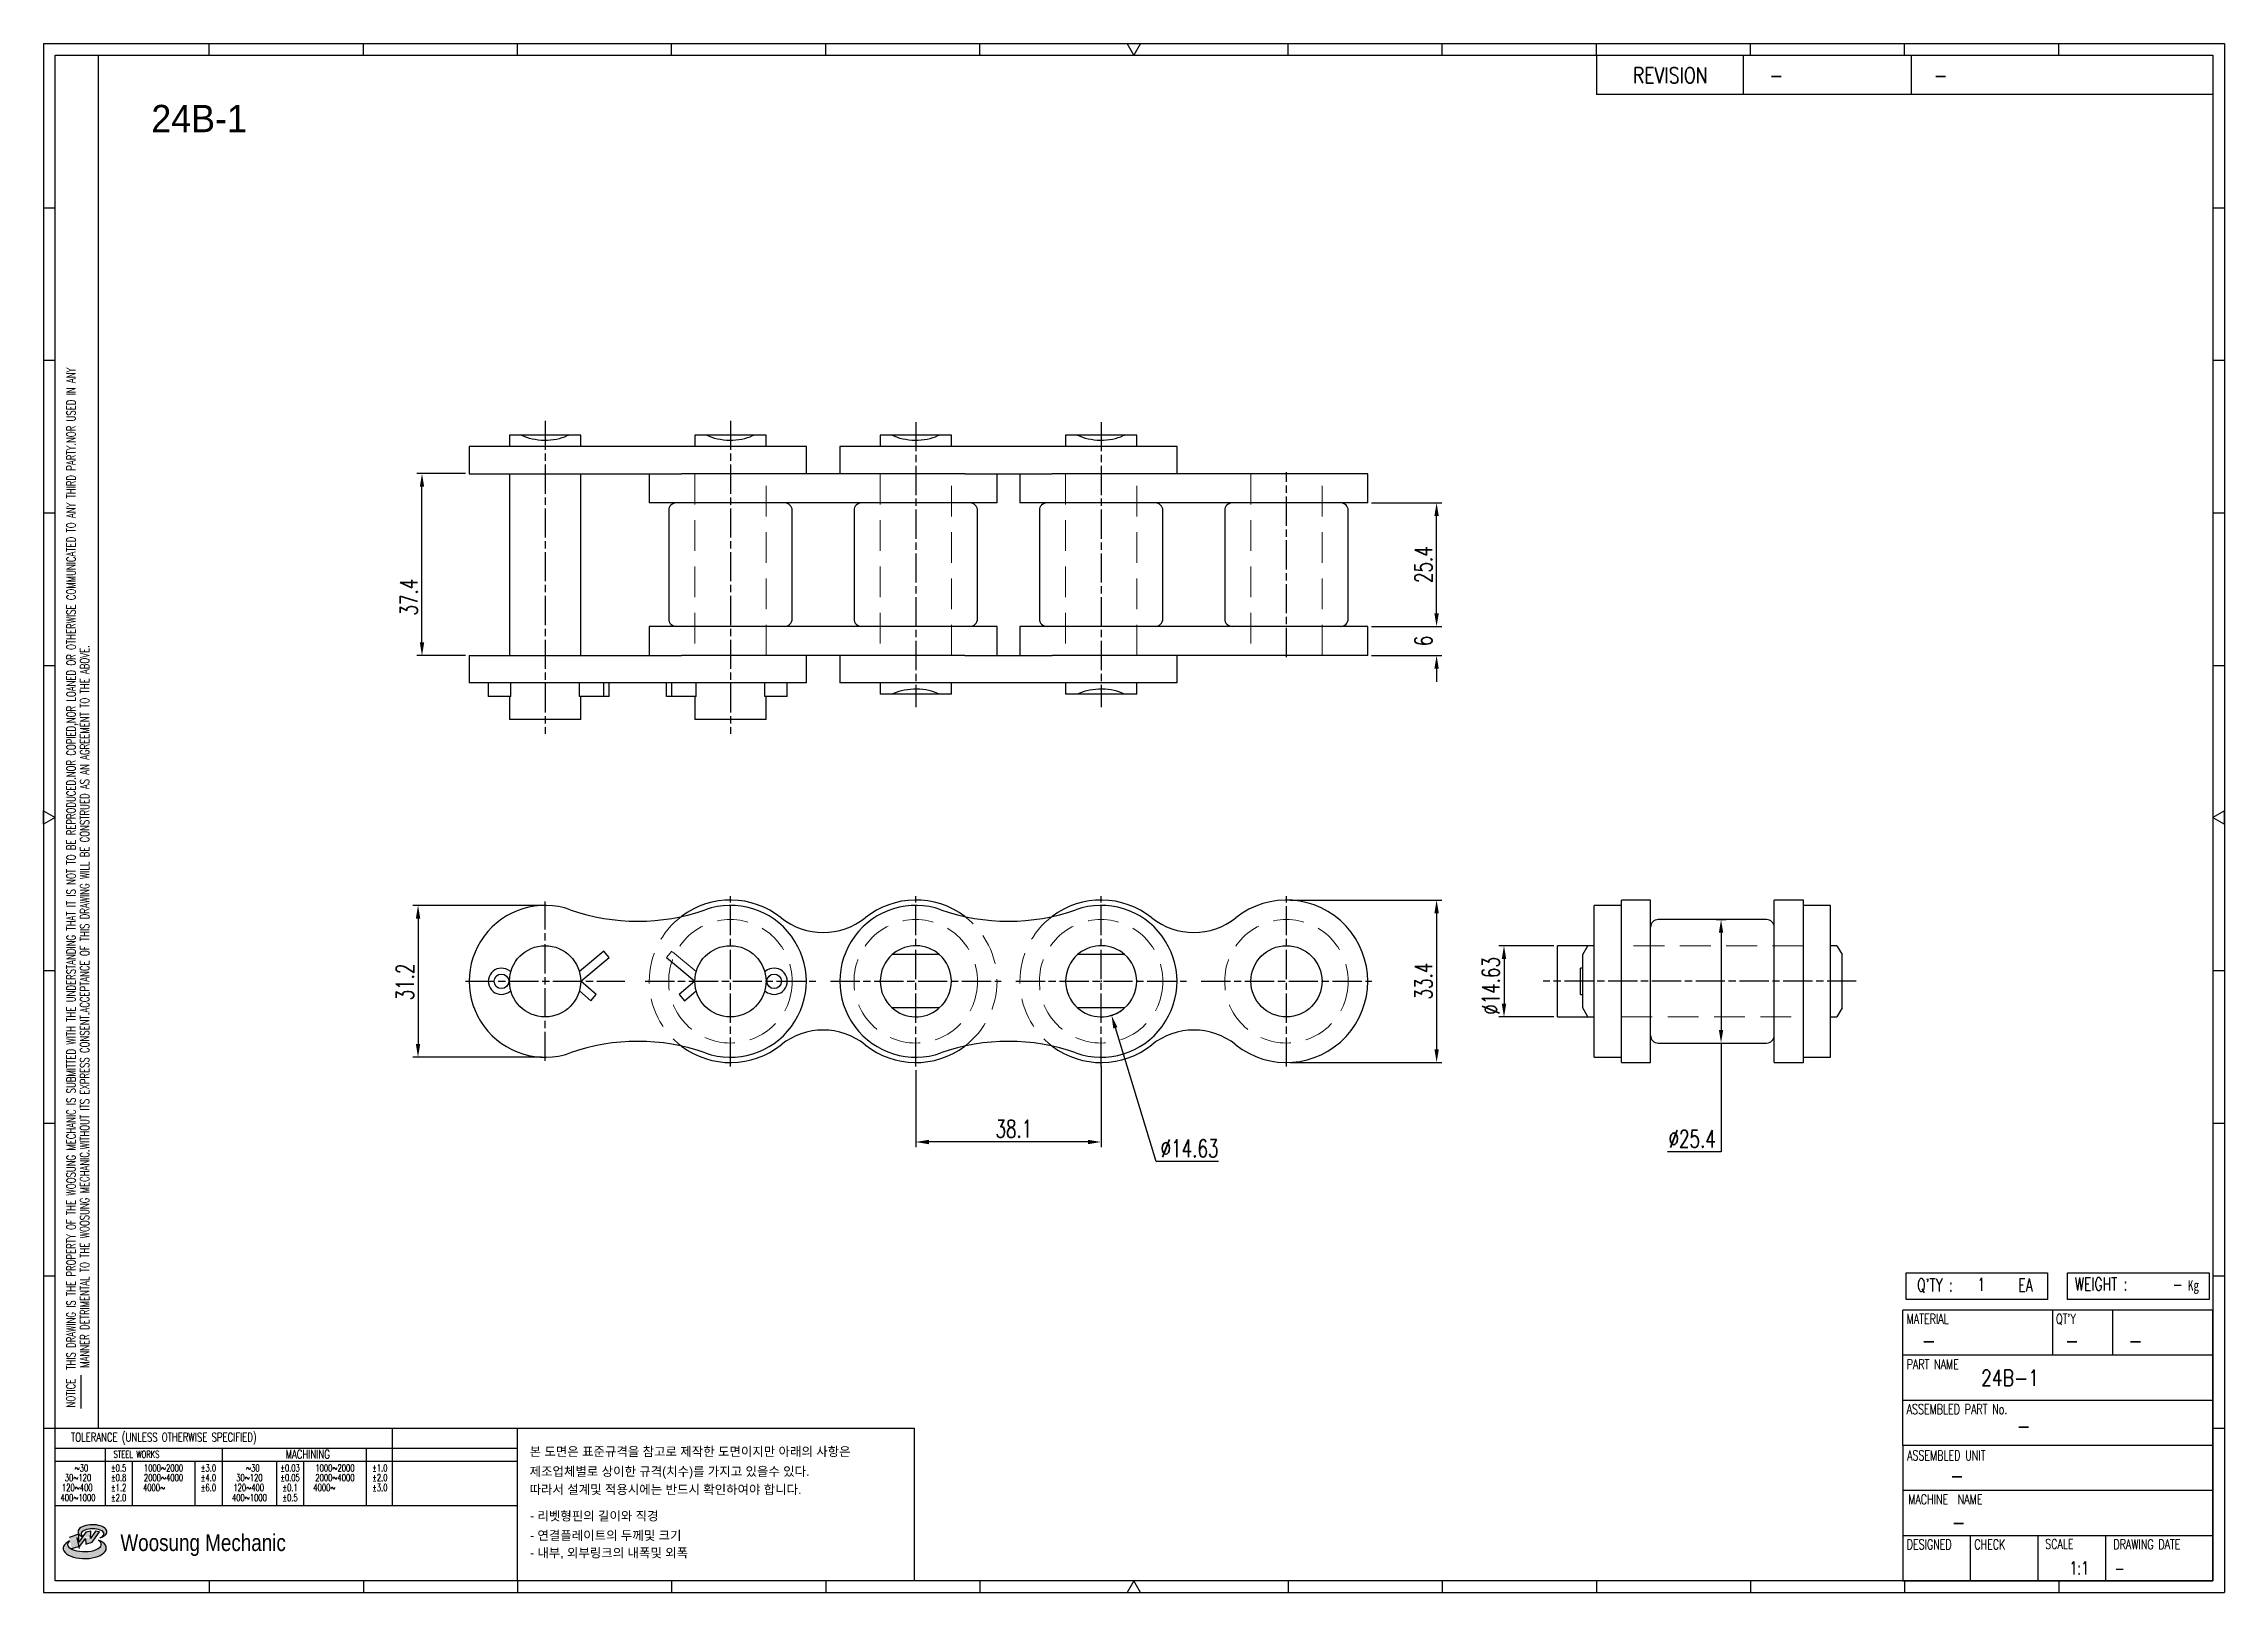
# Model space of a CAD drawing. Header units: millimetres. Extents: x 1659 to 2107, y -47 to 271.
import ezdxf
from ezdxf.enums import TextEntityAlignment as Align

# ---------------------------------------------------------------- set-up
doc = ezdxf.new("R2010")
doc.units = ezdxf.units.MM
doc.linetypes.add('AM_ISO08W050', pattern=[18, 12, -1.5, 3, -1.5])
doc.linetypes.add('HIDDEN', pattern=[9.525, 6.35, -3.175])
doc.layers.get('Defpoints').update_dxf_attribs({"color": 80})
doc.layers.add('CL1', color=140, linetype='AM_ISO08W050', lineweight=25)
doc.layers.add('HL3', color=1, linetype='HIDDEN', lineweight=0)
for name, color, linetype in [('S-DIM', 7, 'Continuous'), ('TITLE', 7, 'Continuous'), ('도면레이아웃', 7, 'Continuous')]:
    doc.layers.add(name, color=color, linetype=linetype)
doc.styles.add('HAN', font='ROMANS.shx', dxfattribs={"width": 0.7, "bigfont": 'whgtxt.shx'})
doc.styles.add('HKD_ST2', font='romans.shx', dxfattribs={"width": 0.7, "height": 4, "bigfont": '@extfont2.shx'})
doc.styles.add('HSG', font='SIMPLEX.shx', dxfattribs={"width": 0.7, "bigfont": 'HSG.shx'})
doc.styles.add('MtXpl_', font='Gulim.ttf')
doc.styles.add('SLDTEXTSTYLE4', font='arial.ttf', dxfattribs={"width": 0.8})
doc.dimstyles.new('APP1.5', dxfattribs={"dimscale": 1.5, "dimtxt": 2.4, "dimasz": 1.8, "dimexe": 0.7, "dimexo": 0.5, "dimgap": 0.6, "dimtad": 1, "dimtoh": 1, "dimrnd": 0.01, "dimzin": 9, "dimdsep": 46, "dimtxsty": 'HSG', "dimcen": 0, "dimclrd": 1, "dimclre": 1, "dimclrt": 256, "dimazin": 2, "dimtp": 1, "dimtm": 1, "dimtfac": 0.5, "dimtofl": 0, "dimtmove": 0, "dimatfit": 3, "dimfxl": 0, "dimtvp": 1, "dimtolj": 2, "dimlwd": -1, "dimlwe": -1, "dimarcsym": 0})

# ---------------------------------------------------------------- blocks, each defined once
blk = doc.blocks.new('MAST')
at = {"layer": '도면레이아웃'}
h = blk.add_hatch(color=10, dxfattribs=at)
h.paths.add_polyline_path([(1.544, 35.177), (1.554, 34.966), (1.779, 35.034), (2.054, 35.422), (1.908, 35.446), (1.728, 35.167), (1.741, 35.439), (1.547, 35.405), (1.292, 35.041), (1.295, 35.33), (0.943, 35.208), (1.03, 34.8), (1.336, 34.885)])
edge = h.paths.add_edge_path()
edge.add_ellipse((1.795, 35.421), major_axis=(-0.53, 0), ratio=0.487785, start_angle=122.36065, end_angle=403.39574)
edge.add_line((1.411, 35.244), (1.419, 35.261))
edge.add_ellipse((1.798, 35.344), major_axis=(-0.423, 0), ratio=0.444396, start_angle=131.58977, end_angle=386.19408, ccw=False)
edge = h.paths.add_edge_path()
edge.add_ellipse((1.512, 34.815), major_axis=(-0.793, 0), ratio=0.480113, start_angle=314.67633, end_angle=590.85213)
edge.add_ellipse((1.501, 34.958), major_axis=(-0.62, 0), ratio=0.43311, start_angle=331.7024, end_angle=574.42495, ccw=False)
at = {"color": 140}
for p, q in [((0, 90.118), (80.15, 90.118)), ((0, 90.118), (0, 33.191)), ((80.15, 90.118), (80.15, 33.191)), ((57.068, 89.693), (57.068, 88.246)), ((62.47, 89.693), (62.47, 88.246)), ((68.635, 89.693), (68.635, 88.246)), ((79.725, 88.246), (57.068, 88.246)), ((68.449, 43.961), (68.449, 44.936)), ((68.449, 44.936), (73.654, 44.936)), ((73.654, 44.936), (73.654, 43.961)), ((74.39, 43.961), (74.39, 44.936)), ((74.39, 44.936), (79.595, 44.936)), ((79.595, 44.936), (79.595, 43.961)), ((68.336, 38.59), (68.336, 43.563)), ((79.725, 43.563), (68.336, 43.563)), ((73.654, 43.961), (68.449, 43.961)), ((73.827, 43.563), (73.827, 41.905)), ((79.595, 43.961), (74.39, 43.961)), ((76.037, 43.563), (76.037, 41.905)), ((79.725, 38.59), (79.725, 43.563)), ((79.725, 41.905), (68.336, 41.905)), ((79.725, 40.248), (68.336, 40.248)), ((68.336, 38.59), (68.336, 33.616)), ((79.725, 38.59), (68.336, 38.59)), ((79.725, 33.616), (79.725, 38.59)), ((79.725, 36.932), (68.336, 36.932)), ((79.725, 35.274), (68.336, 35.274)), ((70.822, 33.616), (70.822, 35.274)), ((73.309, 33.616), (73.309, 35.274)), ((75.796, 33.616), (75.796, 35.274)), ((0, 33.191), (80.15, 33.191)), ((68.336, 33.616), (79.725, 33.616))]:
    blk.add_line(p, q, dxfattribs=at)
for p, q in [((6.089, 89.693), (6.089, 90.118)), ((11.753, 89.693), (11.753, 90.118)), ((17.418, 89.693), (17.418, 90.118)), ((23.082, 89.693), (23.082, 90.118)), ((28.746, 89.693), (28.746, 90.118)), ((34.411, 89.693), (34.411, 90.118)), ((45.739, 89.693), (45.739, 90.118)), ((51.404, 89.693), (51.404, 90.118)), ((57.068, 89.693), (57.068, 90.118)), ((62.732, 89.693), (62.732, 90.118)), ((68.397, 89.693), (68.397, 90.118)), ((74.061, 89.693), (74.061, 90.118)), ((0, 84.085), (0.425, 84.085)), ((79.725, 84.085), (80.15, 84.085)), ((0, 78.478), (0.425, 78.478)), ((79.725, 78.478), (80.15, 78.478)), ((0, 72.87), (0.425, 72.87)), ((79.725, 72.87), (80.15, 72.87)), ((0, 67.262), (0.425, 67.262)), ((79.725, 67.262), (80.15, 67.262)), ((0, 56.047), (0.425, 56.047)), ((79.725, 56.047), (80.15, 56.047)), ((0, 50.439), (0.425, 50.439)), ((79.725, 50.439), (80.15, 50.439)), ((0, 44.832), (0.425, 44.832)), ((79.725, 44.832), (80.15, 44.832)), ((1.377, 39.947), (1.377, 41.174)), ((0, 39.224), (0.425, 39.224)), ((79.725, 39.224), (80.15, 39.224)), ((6.089, 33.616), (6.089, 33.191)), ((11.753, 33.616), (11.753, 33.191)), ((17.418, 33.616), (17.418, 33.191)), ((23.082, 33.616), (23.082, 33.191)), ((28.746, 33.616), (28.746, 33.191)), ((34.411, 33.616), (34.411, 33.191)), ((45.739, 33.616), (45.739, 33.191)), ((51.404, 33.616), (51.404, 33.191)), ((57.068, 33.616), (57.068, 33.191)), ((62.732, 33.616), (62.732, 33.191)), ((68.397, 33.616), (68.397, 33.191)), ((74.061, 33.616), (74.061, 33.191))]:
    blk.add_line(p, q)
at = {"color": 2}
for p, q in [((2.017, 39.224), (2.017, 89.693)), ((0.425, 39.224), (17.418, 39.224)), ((0.425, 38.487), (17.418, 38.487)), ((2.257, 38.487), (2.257, 36.382)), ((6.557, 38.5), (6.557, 36.382)), ((11.857, 38.487), (11.857, 36.382)), ((12.816, 39.224), (12.816, 36.382)), ((17.418, 33.616), (17.418, 39.224)), ((0.425, 38.012), (17.418, 38.012)), ((3.257, 38.012), (3.257, 36.382)), ((5.557, 38.012), (5.557, 36.382)), ((8.557, 38.012), (8.557, 36.382)), ((9.557, 38.026), (9.557, 36.382)), ((0.425, 36.382), (17.418, 36.382))]:
    blk.add_line(p, q, dxfattribs=at)
for points in [[(40.075, 89.693), (39.83, 90.118), (40.32, 90.118)], [(0.425, 61.679), (0, 61.433), (0, 61.924)], [(79.725, 61.679), (80.15, 61.433), (80.15, 61.924)], [(40.075, 33.616), (39.83, 33.191), (40.32, 33.191)]]:
    blk.add_lwpolyline(points, close=True)
at = {"color": 140}
blk.add_lwpolyline([(0.425, 89.693), (79.725, 89.693), (79.725, 33.616), (0.425, 33.616)], close=True, dxfattribs=at)
at = {"layer": '도면레이아웃'}
for p, q in [((1.295, 35.33), (0.943, 35.208)), ((1.547, 35.405), (1.292, 35.041)), ((1.292, 35.041), (1.295, 35.33)), ((1.741, 35.439), (1.547, 35.405)), ((1.908, 35.446), (1.728, 35.167)), ((1.728, 35.167), (1.741, 35.439)), ((1.779, 35.034), (2.054, 35.422)), ((2.054, 35.422), (1.908, 35.446)), ((1.03, 34.8), (1.336, 34.885)), ((1.224, 35.208), (1.311, 34.8)), ((1.224, 35.208), (1.224, 35.208)), ((1.336, 34.885), (1.544, 35.177)), ((1.419, 35.261), (1.411, 35.244)), ((1.544, 35.177), (1.554, 34.966)), ((1.554, 34.966), (1.779, 35.034))]:
    blk.add_line(p, q, dxfattribs=at)
for centre, major_axis, ratio, start_param, end_param in [((1.795, 35.421), (-0.53, 0), 0.487785, 2.135596, 7.040584), ((1.798, 35.344), (-0.423, 0), 0.444396, 2.296675, 6.740358), ((1.512, 34.815), (-0.793, 0), 0.480113, 5.492138, 10.312315), ((1.501, 34.958), (-0.62, 0), 0.43311, 5.789299, 10.025607)]:
    blk.add_ellipse(centre, major_axis=major_axis, ratio=ratio, start_param=start_param, end_param=end_param, dxfattribs=at)
for s, height, style, width, p in [('REVISION', 0.5806, 'HAN', 0.8, (58.415, 88.664)), ('-', 0.581, 'HAN', 0.8, (63.426, 88.664)), ('-', 0.581, 'HAN', 0.8, (69.468, 88.664)), ("Q'TY : ", 0.4746, 'HKD_ST2', 0.7, (68.857, 44.253)), ('1', 0.475, 'HKD_ST2', 0.7, (71.071, 44.275)), ('EA', 0.4746, 'HKD_ST2', 0.7, (72.578, 44.253)), ('WEIGHT : ', 0.4746, 'HKD_ST2', 0.7, (74.65, 44.286)), ('-', 0.581, 'HAN', 0.8, (69.029, 42.157)), ('-', 0.581, 'HAN', 0.8, (74.289, 42.157)), ('-', 0.581, 'HAN', 0.8, (76.623, 42.157)), ('-', 0.581, 'HAN', 0.8, (72.515, 39.013)), ('-', 0.581, 'HAN', 0.8, (70.067, 37.189)), ('-', 0.581, 'HAN', 0.8, (70.126, 35.48)), ('1:1', 0.4746, 'HKD_ST2', 0.7, (74.458, 33.848)), ('-', 0.475, 'HKD_ST2', 0.7, (76.112, 33.837))]:
    blk.add_text(s, height=height, dxfattribs=dict(style=style, width=width)).set_placement(p)
at = {"color": 6, "style": 'HKD_ST2', "width": 0.7}
for s, p in [(' THIS DRAWING IS THE PROPERTY OF THE WOOSUNG MECHANIC IS SUBMITTED WITH THE UNDERSTANDING THAT IT IS NOT TO BE REPRODUCED.NOR COPIED,NOR LOANED OR OTHERWISE COMMUNICATED TO ANY THIRD PARTY.NOR USED IN ANY', (1.173, 41.217)), ('MANNER DETRIMENTAL TO THE WOOSUNG MECHANIC.WITHOUT ITS EXPRESS CONSENT.ACCEPTANCE OF THIS DRAWING WILL BE CONSTRUED AS AN AGREEMENT TO THE ABOVE.', (1.672, 41.447))]:
    blk.add_text(s, height=0.326266, rotation=90, dxfattribs=at).set_placement(p)
at = {"style": 'HKD_ST2', "width": 0.7}
blk.add_text('-', height=0.475, dxfattribs=at).set_placement((78.613, 44.286), align=Align.RIGHT)
at = {"color": 254, "style": 'HKD_ST2', "width": 0.7}
for s, height, p in [('MATERIAL', 0.3651, (68.474, 43.425)), ("QT'Y", 0.3651, (73.965, 43.425)), ('PART NAME', 0.3651, (68.474, 41.756)), ('ASSEMBLED PART No.', 0.36511, (68.474, 40.109)), ('ASSEMBLED UNIT', 0.36511, (68.49, 38.408)), ('MACHINE  NAME', 0.36511, (68.532, 36.794)), ('DESIGNED', 0.3651, (68.474, 35.136)), ('CHECK', 0.3651, (70.961, 35.136)), ('SCALE', 0.3651, (73.566, 35.153)), ('DRAWING DATE', 0.36511, (76.071, 35.141))]:
    blk.add_text(s, height=height, dxfattribs=at).set_placement(p, align=Align.TOP_LEFT)
at = {"style": 'HKD_ST2', "width": 0.7}
blk.add_text('NOTICE', height=0.3263, rotation=90, dxfattribs=at).set_placement((1.163, 39.988))
blk.add_text('TOLERANCE (UNLESS OTHERWISE SPECIFIED)', height=0.32627, dxfattribs=at).set_placement((4.417, 38.896), align=Align.MIDDLE_CENTER)
at = {"color": 4, "style": 'HKD_ST2', "width": 0.7}
for s, height, p in [('%%12630', 0.261, (1.389, 37.762)), ('1000%%1262000', 0.26101, (4.407, 37.762)), ('%%12630', 0.261, (7.689, 37.762)), ('1000%%1262000', 0.26101, (10.707, 37.762)), ('120%%126400', 0.26101, (1.237, 37.045)), ('30%%126120', 0.261, (1.263, 37.411)), ('4000%%126', 0.261, (4.061, 37.045)), ('2000%%1264000', 0.26101, (4.407, 37.411)), ('120%%126400', 0.26101, (7.537, 37.045)), ('30%%126120', 0.261, (7.563, 37.411)), ('4000%%126', 0.261, (10.321, 37.045)), ('2000%%1264000', 0.26101, (10.707, 37.411)), ('400%%1261000', 0.26101, (1.263, 36.67)), ('400%%1261000', 0.26101, (7.563, 36.67))]:
    blk.add_text(s, height=height, dxfattribs=at).set_placement(p, align=Align.MIDDLE_CENTER)
for s, height, p in [('%%P0.5', 0.261, (2.757, 37.762)), ('STEEL WORKS', 0.26101, (3.416, 38.268)), ('%%P3.0', 0.261, (6.057, 37.762)), ('%%P0.03', 0.261, (9.057, 37.762)), ('MACHINING', 0.3263, (9.707, 38.27)), ('%%P1.0', 0.261, (12.357, 37.762)), ('%%P0.8', 0.261, (2.757, 37.411)), ('%%P1.2', 0.261, (2.757, 37.045)), ('%%P4.0', 0.261, (6.057, 37.411)), ('%%P6.0', 0.261, (6.057, 37.045)), ('%%P0.05', 0.261, (9.057, 37.411)), ('%%P0.1', 0.261, (9.057, 37.045)), ('%%P2.0', 0.261, (12.357, 37.411)), ('%%P3.0', 0.261, (12.357, 37.045)), ('%%P2.0', 0.261, (2.757, 36.67)), ('%%P0.5', 0.261, (9.057, 36.67))]:
    blk.add_text(s, height=height, dxfattribs=at).set_placement(p, align=Align.MIDDLE)
at = {"color": 1, "style": 'SLDTEXTSTYLE4', "width": 0.8}
blk.add_text('Woosung Mechanic', height=0.61957, dxfattribs=at).set_placement((2.822, 34.711))
at = {"layer": 'TITLE', "width": 0.8}
blk.add_text('Kg', height=0.3789, dxfattribs=at).set_placement((78.807, 44.286))
blk = doc.blocks.new('*D2')
at = {"layer": 'Defpoints', "color": 0, "transparency": 16777216}
for p in [(1930.91, 151.52), (1945.07, 151.52), (1930.91, 145.52)]:
    blk.add_point(p, dxfattribs=at)
at = {"layer": 'S-DIM', "color": 1, "transparency": 16777216}
for p, q in [((1945.07, 154.22), (1945.07, 156.92)), ((1931.66, 151.52), (1946.12, 151.52)), ((1931.66, 145.52), (1946.12, 145.52)), ((1945.07, 142.82), (1945.07, 140.12))]:
    blk.add_line(p, q, dxfattribs=at)
for points in [[(1944.62, 154.22), (1945.52, 154.22), (1945.07, 151.52)], [(1944.62, 142.82), (1945.52, 142.82), (1945.07, 145.52)]]:
    blk.add_solid(points, dxfattribs=at)
at = {"layer": 'S-DIM', "transparency": 16777216, "insert": (1942.37, 148.52), "char_height": 3.6, "attachment_point": 5, "rotation": 90, "style": 'HSG'}
blk.add_mtext('\\A2;6', dxfattribs=at)
blk = doc.blocks.new('*D3')
at = {"layer": 'Defpoints', "color": 0, "transparency": 16777216}
for p in [(1930.91, 176.92), (1945.07, 176.92), (1930.91, 151.52)]:
    blk.add_point(p, dxfattribs=at)
at = {"layer": 'S-DIM', "color": 1, "transparency": 16777216}
for p, q in [((1931.66, 176.92), (1946.12, 176.92)), ((1945.07, 154.22), (1945.07, 174.22)), ((1931.66, 151.52), (1946.12, 151.52))]:
    blk.add_line(p, q, dxfattribs=at)
for points in [[(1944.62, 174.22), (1945.52, 174.22), (1945.07, 176.92)], [(1944.62, 154.22), (1945.52, 154.22), (1945.07, 151.52)]]:
    blk.add_solid(points, dxfattribs=at)
at = {"layer": 'S-DIM', "transparency": 16777216, "insert": (1942.37, 164.22), "char_height": 3.6, "attachment_point": 5, "rotation": 90, "style": 'HSG'}
blk.add_mtext('\\A2;25.4', dxfattribs=at)
blk = doc.blocks.new('*D4')
at = {"layer": 'Defpoints', "color": 0, "transparency": 16777216}
for p in [(1736.5, 182.92), (1746.21, 182.92), (1746.21, 145.52)]:
    blk.add_point(p, dxfattribs=at)
at = {"layer": 'S-DIM', "color": 1, "transparency": 16777216}
for p, q in [((1745.46, 182.92), (1735.45, 182.92)), ((1736.5, 148.22), (1736.5, 180.22)), ((1745.46, 145.52), (1735.45, 145.52))]:
    blk.add_line(p, q, dxfattribs=at)
for points in [[(1736.05, 180.22), (1736.95, 180.22), (1736.5, 182.92)], [(1736.05, 148.22), (1736.95, 148.22), (1736.5, 145.52)]]:
    blk.add_solid(points, dxfattribs=at)
at = {"layer": 'S-DIM', "transparency": 16777216, "insert": (1733.8, 157.52), "char_height": 3.6, "attachment_point": 5, "rotation": 90, "style": 'HSG'}
blk.add_mtext('\\A2;37.4', dxfattribs=at)
blk = doc.blocks.new('*D5')
at = {"layer": 'Defpoints', "color": 0, "transparency": 16777216}
for p in [(1838.01, 61.02), (1876.11, 61.86), (1838.01, 45.52)]:
    blk.add_point(p, dxfattribs=at)
at = {"layer": 'S-DIM', "color": 1, "transparency": 16777216}
for p, q in [((1838.01, 60.27), (1838.01, 44.47)), ((1876.11, 61.11), (1876.11, 44.47)), ((1873.41, 45.52), (1840.71, 45.52))]:
    blk.add_line(p, q, dxfattribs=at)
for points in [[(1840.71, 45.97), (1840.71, 45.07), (1838.01, 45.52)], [(1873.41, 45.97), (1873.41, 45.07), (1876.11, 45.52)]]:
    blk.add_solid(points, dxfattribs=at)
at = {"layer": 'S-DIM', "transparency": 16777216, "insert": (1858.17, 48.22), "char_height": 3.6, "attachment_point": 5, "style": 'HSG'}
blk.add_mtext('\\A2;38.1', dxfattribs=at)
blk = doc.blocks.new('*D6')
at = {"layer": 'Defpoints', "color": 0, "transparency": 16777216}
for p in [(1914.21, 95.26), (1914.21, 61.86), (1945.08, 61.86)]:
    blk.add_point(p, dxfattribs=at)
at = {"layer": 'S-DIM', "color": 1, "transparency": 16777216}
for p, q in [((1914.96, 95.26), (1946.13, 95.26)), ((1945.08, 92.56), (1945.08, 64.56)), ((1914.96, 61.86), (1946.13, 61.86))]:
    blk.add_line(p, q, dxfattribs=at)
for points in [[(1944.63, 92.56), (1945.53, 92.56), (1945.08, 95.26)], [(1944.63, 64.56), (1945.53, 64.56), (1945.08, 61.86)]]:
    blk.add_solid(points, dxfattribs=at)
at = {"layer": 'S-DIM', "transparency": 16777216, "insert": (1942.38, 78.6), "char_height": 3.6, "attachment_point": 5, "rotation": 90, "style": 'HSG'}
blk.add_mtext('\\A2;33.4', dxfattribs=at)
blk = doc.blocks.new('*D7')
at = {"layer": 'Defpoints', "color": 0, "transparency": 16777216}
for p in [(1761.81, 94.16), (1735.69, 62.96), (1761.81, 62.96)]:
    blk.add_point(p, dxfattribs=at)
at = {"layer": 'S-DIM', "color": 1, "transparency": 16777216}
for p, q in [((1761.06, 94.16), (1734.64, 94.16)), ((1735.69, 91.46), (1735.69, 65.66)), ((1761.06, 62.96), (1734.64, 62.96))]:
    blk.add_line(p, q, dxfattribs=at)
for points in [[(1735.24, 91.46), (1736.14, 91.46), (1735.69, 94.16)], [(1735.24, 65.66), (1736.14, 65.66), (1735.69, 62.96)]]:
    blk.add_solid(points, dxfattribs=at)
at = {"layer": 'S-DIM', "transparency": 16777216, "insert": (1732.99, 78.42), "char_height": 3.6, "attachment_point": 5, "rotation": 90, "style": 'HSG'}
blk.add_mtext('\\A2;31.2', dxfattribs=at)
blk = doc.blocks.new('*D8')
at = {"layer": 'Defpoints', "color": 0, "transparency": 16777216}
for p in [(1873.97, 85.55), (1878.25, 71.56)]:
    blk.add_point(p, dxfattribs=at)
at = {"layer": 'S-DIM', "color": 1, "transparency": 16777216}
for p, q in [((1887.45, 41.5), (1879.04, 68.98)), ((1900.23, 41.5), (1887.45, 41.5))]:
    blk.add_line(p, q, dxfattribs=at)
blk.add_arc((1876.11, 78.56), 7.31, 278.7909, 305.5351, dxfattribs=at)
blk.add_solid([(1879.47, 69.11), (1878.61, 68.85), (1878.25, 71.56)], dxfattribs=at)
at = {"layer": 'S-DIM', "transparency": 16777216, "insert": (1894.29, 44.2), "char_height": 3.6, "attachment_point": 5, "style": 'HSG'}
blk.add_mtext('\\A2;∅14.63', dxfattribs=at)
blk = doc.blocks.new('*D9')
at = {"layer": 'Defpoints', "color": 0, "transparency": 16777216}
for p in [(1969.92, 85.87), (1958.93, 71.24), (1969.92, 71.24)]:
    blk.add_point(p, dxfattribs=at)
at = {"layer": 'S-DIM', "color": 1, "transparency": 16777216}
for p, q in [((1969.17, 85.87), (1957.88, 85.87)), ((1958.93, 83.17), (1958.93, 73.94)), ((1969.17, 71.24), (1957.88, 71.24))]:
    blk.add_line(p, q, dxfattribs=at)
for points in [[(1958.48, 83.17), (1959.38, 83.17), (1958.93, 85.87)], [(1958.48, 73.94), (1959.38, 73.94), (1958.93, 71.24)]]:
    blk.add_solid(points, dxfattribs=at)
at = {"layer": 'S-DIM', "transparency": 16777216, "insert": (1956.23, 77.6), "char_height": 3.6, "attachment_point": 5, "rotation": 90, "style": 'HSG'}
blk.add_mtext('\\A2;%%c14.63', dxfattribs=at)
blk = doc.blocks.new('*D10')
at = {"layer": 'Defpoints', "color": 0, "transparency": 16777216}
for p in [(2001.77, 91.26), (2001.77, 65.86), (2003.55, 65.86)]:
    blk.add_point(p, dxfattribs=at)
at = {"layer": 'S-DIM', "color": 1, "transparency": 16777216}
for p, q in [((2002.52, 91.26), (2004.6, 91.26)), ((2003.55, 88.56), (2003.55, 68.56)), ((2002.52, 65.86), (2004.6, 65.86)), ((2003.55, 65.86), (2003.55, 43.47)), ((2003.55, 43.47), (1992.57, 43.47))]:
    blk.add_line(p, q, dxfattribs=at)
for points in [[(2003.1, 88.56), (2004, 88.56), (2003.55, 91.26)], [(2003.1, 68.56), (2004, 68.56), (2003.55, 65.86)]]:
    blk.add_solid(points, dxfattribs=at)
at = {"layer": 'S-DIM', "transparency": 16777216, "insert": (1997.61, 46.17), "char_height": 3.6, "attachment_point": 5, "style": 'HSG'}
blk.add_mtext('\\A2;%%c25.4', dxfattribs=at)

msp = doc.modelspace()

# ---------------------------------------------------------------- linework, layer by layer
for p, q in [((1746.211, 188.516), (1746.211, 182.916)), ((1815.511, 188.516), (1746.211, 188.516)), ((1769.126, 190.866), (1754.496, 190.866)), ((1754.496, 190.866), (1754.496, 188.516)), ((1756.972, 190.866), (1757.469, 190.635)), ((1757.469, 190.635), (1757.998, 190.429)), ((1757.998, 190.429), (1758.557, 190.251)), ((1758.557, 190.251), (1759.14, 190.102)), ((1759.14, 190.102), (1759.744, 189.982)), ((1759.744, 189.982), (1760.364, 189.894)), ((1760.364, 189.894), (1760.994, 189.837)), ((1760.994, 189.837), (1761.631, 189.811)), ((1761.631, 189.811), (1762.269, 189.819)), ((1762.269, 189.819), (1762.903, 189.858)), ((1762.903, 189.858), (1763.529, 189.928)), ((1763.529, 189.928), (1764.143, 190.031)), ((1764.143, 190.031), (1764.738, 190.163)), ((1764.738, 190.163), (1765.311, 190.325)), ((1765.311, 190.325), (1765.858, 190.515)), ((1765.858, 190.515), (1766.373, 190.732)), ((1766.373, 190.732), (1766.649, 190.866)), ((1769.126, 188.516), (1769.126, 190.866)), ((1807.226, 190.866), (1792.596, 190.866)), ((1792.596, 190.866), (1792.596, 188.516)), ((1795.072, 190.866), (1795.569, 190.635)), ((1795.569, 190.635), (1796.098, 190.429)), ((1796.098, 190.429), (1796.657, 190.251)), ((1796.657, 190.251), (1797.24, 190.102)), ((1797.24, 190.102), (1797.844, 189.982)), ((1797.844, 189.982), (1798.464, 189.894)), ((1798.464, 189.894), (1799.094, 189.837)), ((1799.094, 189.837), (1799.731, 189.811)), ((1799.731, 189.811), (1800.369, 189.819)), ((1800.369, 189.819), (1801.003, 189.858)), ((1801.003, 189.858), (1801.629, 189.928)), ((1801.629, 189.928), (1802.243, 190.031)), ((1802.243, 190.031), (1802.838, 190.163)), ((1802.838, 190.163), (1803.411, 190.325)), ((1803.411, 190.325), (1803.958, 190.515)), ((1803.958, 190.515), (1804.473, 190.732)), ((1804.473, 190.732), (1804.749, 190.866)), ((1807.226, 188.516), (1807.226, 190.866)), ((1815.511, 182.916), (1815.511, 188.516)), ((1822.411, 188.516), (1822.411, 182.916)), ((1891.711, 188.516), (1822.411, 188.516)), ((1830.696, 190.866), (1830.696, 188.516)), ((1845.326, 190.866), (1830.696, 190.866)), ((1833.172, 190.866), (1833.669, 190.635)), ((1833.669, 190.635), (1834.198, 190.429)), ((1834.198, 190.429), (1834.757, 190.251)), ((1834.757, 190.251), (1835.34, 190.102)), ((1835.34, 190.102), (1835.944, 189.982)), ((1835.944, 189.982), (1836.564, 189.894)), ((1836.564, 189.894), (1837.194, 189.837)), ((1837.194, 189.837), (1837.831, 189.811)), ((1837.831, 189.811), (1838.469, 189.819)), ((1838.469, 189.819), (1839.103, 189.858)), ((1839.103, 189.858), (1839.729, 189.928)), ((1839.729, 189.928), (1840.343, 190.031)), ((1840.343, 190.031), (1840.938, 190.163)), ((1840.938, 190.163), (1841.511, 190.325)), ((1841.511, 190.325), (1842.058, 190.515)), ((1842.058, 190.515), (1842.573, 190.732)), ((1842.573, 190.732), (1842.849, 190.866)), ((1845.326, 188.516), (1845.326, 190.866)), ((1883.426, 190.866), (1868.796, 190.866)), ((1868.796, 190.866), (1868.796, 188.516)), ((1871.272, 190.866), (1871.769, 190.635)), ((1871.769, 190.635), (1872.298, 190.429)), ((1872.298, 190.429), (1872.857, 190.251)), ((1872.857, 190.251), (1873.44, 190.102)), ((1873.44, 190.102), (1874.044, 189.982)), ((1874.044, 189.982), (1874.664, 189.894)), ((1874.664, 189.894), (1875.294, 189.837)), ((1875.294, 189.837), (1875.931, 189.811)), ((1875.931, 189.811), (1876.569, 189.819)), ((1876.569, 189.819), (1877.203, 189.858)), ((1877.203, 189.858), (1877.829, 189.928)), ((1877.829, 189.928), (1878.443, 190.031)), ((1878.443, 190.031), (1879.038, 190.163)), ((1879.038, 190.163), (1879.611, 190.325)), ((1879.611, 190.325), (1880.158, 190.515)), ((1880.158, 190.515), (1880.673, 190.732)), ((1880.673, 190.732), (1880.949, 190.866)), ((1883.426, 188.516), (1883.426, 190.866)), ((1891.711, 182.916), (1891.711, 188.516)), ((1746.211, 182.916), (1789.842, 182.916)), ((1754.496, 182.916), (1754.496, 145.516)), ((1769.126, 145.516), (1769.126, 182.916)), ((1783.211, 182.916), (1783.211, 176.916)), ((1848.08, 182.916), (1789.842, 182.916)), ((1848.08, 182.916), (1866.042, 182.916)), ((1854.711, 176.916), (1854.711, 182.916)), ((1859.411, 182.916), (1859.411, 176.916)), ((1930.911, 182.916), (1866.042, 182.916)), ((1930.911, 176.916), (1930.911, 182.916)), ((1854.711, 176.916), (1783.211, 176.916)), ((1787.211, 175.341), (1787.211, 153.091)), ((1812.611, 153.091), (1812.611, 175.341)), ((1825.311, 175.341), (1825.311, 153.091)), ((1850.711, 153.091), (1850.711, 175.341)), ((1930.911, 176.916), (1859.411, 176.916)), ((1863.411, 175.341), (1863.411, 153.091)), ((1888.811, 153.091), (1888.811, 175.341)), ((1901.511, 175.341), (1901.511, 153.091)), ((1926.911, 153.091), (1926.911, 175.341)), ((1783.211, 151.516), (1783.211, 145.516)), ((1854.711, 151.516), (1783.211, 151.516)), ((1854.711, 145.516), (1854.711, 151.516)), ((1859.411, 151.516), (1859.411, 145.516)), ((1930.911, 151.516), (1859.411, 151.516)), ((1930.911, 145.516), (1930.911, 151.516)), ((1746.211, 145.516), (1789.842, 145.516)), ((1746.211, 145.516), (1746.211, 139.916)), ((1848.08, 145.516), (1789.842, 145.516)), ((1815.511, 139.916), (1815.511, 145.516)), ((1822.411, 145.516), (1822.411, 139.916)), ((1848.08, 145.516), (1866.042, 145.516)), ((1930.911, 145.516), (1866.042, 145.516)), ((1891.711, 139.916), (1891.711, 145.516)), ((1815.511, 139.916), (1746.211, 139.916)), ((1750.126, 139.916), (1750.126, 137.116)), ((1754.772, 137.116), (1754.772, 139.916)), ((1768.849, 137.116), (1768.849, 139.916)), ((1773.878, 137.116), (1773.878, 139.916)), ((1774.973, 137.116), (1774.973, 139.916)), ((1786.748, 137.116), (1786.748, 139.916)), ((1787.843, 137.116), (1787.843, 139.916)), ((1792.872, 137.116), (1792.872, 139.916)), ((1806.949, 137.116), (1806.949, 139.916)), ((1811.595, 137.116), (1811.595, 139.916)), ((1891.711, 139.916), (1822.411, 139.916)), ((1830.696, 139.916), (1830.696, 137.566)), ((1845.326, 137.566), (1845.326, 139.916)), ((1868.796, 139.916), (1868.796, 137.566)), ((1883.426, 137.566), (1883.426, 139.916)), ((1754.772, 137.116), (1750.126, 137.116)), ((1754.496, 137.116), (1754.496, 132.366)), ((1774.973, 137.116), (1768.849, 137.116)), ((1769.126, 132.366), (1769.126, 137.116)), ((1792.872, 137.116), (1786.748, 137.116)), ((1792.596, 137.116), (1792.596, 132.366)), ((1811.595, 137.116), (1806.949, 137.116)), ((1807.226, 132.366), (1807.226, 137.116)), ((1845.326, 137.566), (1830.696, 137.566)), ((1833.448, 137.7), (1833.172, 137.566)), ((1833.964, 137.917), (1833.448, 137.7)), ((1834.51, 138.107), (1833.964, 137.917)), ((1835.083, 138.269), (1834.51, 138.107)), ((1835.679, 138.402), (1835.083, 138.269)), ((1836.292, 138.504), (1835.679, 138.402)), ((1836.918, 138.574), (1836.292, 138.504)), ((1837.553, 138.614), (1836.918, 138.574)), ((1838.191, 138.621), (1837.553, 138.614)), ((1838.827, 138.595), (1838.191, 138.621)), ((1839.458, 138.538), (1838.827, 138.595)), ((1840.077, 138.45), (1839.458, 138.538)), ((1840.681, 138.33), (1840.077, 138.45)), ((1841.264, 138.181), (1840.681, 138.33)), ((1841.823, 138.003), (1841.264, 138.181)), ((1842.352, 137.797), (1841.823, 138.003)), ((1842.849, 137.566), (1842.352, 137.797)), ((1883.426, 137.566), (1868.796, 137.566)), ((1871.548, 137.7), (1871.272, 137.566)), ((1872.064, 137.917), (1871.548, 137.7)), ((1872.61, 138.107), (1872.064, 137.917)), ((1873.183, 138.269), (1872.61, 138.107)), ((1873.779, 138.402), (1873.183, 138.269)), ((1874.392, 138.504), (1873.779, 138.402)), ((1875.018, 138.574), (1874.392, 138.504)), ((1875.653, 138.614), (1875.018, 138.574)), ((1876.291, 138.621), (1875.653, 138.614)), ((1876.927, 138.595), (1876.291, 138.621)), ((1877.558, 138.538), (1876.927, 138.595)), ((1878.177, 138.45), (1877.558, 138.538)), ((1878.781, 138.33), (1878.177, 138.45)), ((1879.364, 138.181), (1878.781, 138.33)), ((1879.923, 138.003), (1879.364, 138.181)), ((1880.452, 137.797), (1879.923, 138.003)), ((1880.949, 137.566), (1880.452, 137.797)), ((1769.126, 132.366), (1754.496, 132.366)), ((1807.226, 132.366), (1792.596, 132.366)), ((1983.067, 94.157), (1977.467, 94.157)), ((1977.467, 62.957), (1977.467, 94.157)), ((1989.067, 95.257), (1983.067, 95.257)), ((1983.067, 61.857), (1983.067, 95.257)), ((1989.067, 61.857), (1989.067, 95.257)), ((2020.467, 95.257), (2014.467, 95.257)), ((2014.467, 61.857), (2014.467, 95.257)), ((2020.467, 61.857), (2020.467, 95.257)), ((2026.067, 94.157), (2020.467, 94.157)), ((2026.067, 62.957), (2026.067, 94.157)), ((2012.892, 91.257), (1990.642, 91.257)), ((1835.083, 85.26), (1834.51, 84.98)), ((1835.679, 85.49), (1835.083, 85.26)), ((1836.292, 85.667), (1835.679, 85.49)), ((1836.918, 85.79), (1836.292, 85.667)), ((1837.553, 85.857), (1836.918, 85.79)), ((1838.191, 85.869), (1837.553, 85.857)), ((1838.827, 85.826), (1838.191, 85.869)), ((1839.458, 85.727), (1838.827, 85.826)), ((1840.077, 85.574), (1839.458, 85.727)), ((1840.681, 85.367), (1840.077, 85.574)), ((1841.264, 85.108), (1840.681, 85.367)), ((1873.183, 85.26), (1872.61, 84.98)), ((1873.779, 85.49), (1873.183, 85.26)), ((1874.392, 85.667), (1873.779, 85.49)), ((1875.018, 85.79), (1874.392, 85.667)), ((1875.653, 85.857), (1875.018, 85.79)), ((1876.291, 85.869), (1875.653, 85.857)), ((1876.927, 85.826), (1876.291, 85.869)), ((1877.558, 85.727), (1876.927, 85.826)), ((1878.177, 85.574), (1877.558, 85.727)), ((1878.781, 85.367), (1878.177, 85.574)), ((1879.364, 85.108), (1878.781, 85.367)), ((1969.917, 71.242), (1969.917, 85.872)), ((1976.173, 85.872), (1969.917, 85.872)), ((1975.117, 84.043), (1976.173, 85.872)), ((1977.467, 85.872), (1976.173, 85.872)), ((2027.361, 85.872), (2026.067, 85.872)), ((2027.361, 85.872), (2028.417, 84.043)), ((1754.772, 80.549), (1754.174, 80.894)), ((1773.878, 84.768), (1768.849, 80.549)), ((1769.126, 78.557), (1774.973, 83.463)), ((1774.973, 83.463), (1773.878, 84.768)), ((1786.748, 83.463), (1792.596, 78.557)), ((1807.547, 80.894), (1806.949, 80.549)), ((1833.448, 84.274), (1833.172, 84.043)), ((1842.849, 84.043), (1833.172, 84.043)), ((1833.964, 84.65), (1833.448, 84.274)), ((1834.51, 84.98), (1833.964, 84.65)), ((1841.823, 84.8), (1841.264, 85.108)), ((1842.352, 84.444), (1841.823, 84.8)), ((1842.849, 84.043), (1842.352, 84.444)), ((1871.548, 84.274), (1871.272, 84.043)), ((1880.949, 84.043), (1871.272, 84.043)), ((1872.064, 84.65), (1871.548, 84.274)), ((1872.61, 84.98), (1872.064, 84.65)), ((1879.923, 84.8), (1879.364, 85.108)), ((1880.452, 84.444), (1879.923, 84.8)), ((1880.949, 84.043), (1880.452, 84.444)), ((1975.117, 81.255), (1974.667, 81.255)), ((1974.667, 75.858), (1974.667, 81.255)), ((1975.117, 73.07), (1975.117, 84.043)), ((2028.417, 73.07), (2028.417, 84.043)), ((1754.174, 76.219), (1754.772, 76.564)), ((1768.849, 76.564), (1771.225, 74.571)), ((1772.32, 75.876), (1769.126, 78.557)), ((1792.596, 78.557), (1789.401, 75.876)), ((1790.496, 74.571), (1792.872, 76.564)), ((1806.949, 76.564), (1807.547, 76.219)), ((1771.225, 74.571), (1772.32, 75.876)), ((1789.401, 75.876), (1790.496, 74.571)), ((1833.172, 73.07), (1833.669, 72.67)), ((1842.849, 73.07), (1833.172, 73.07)), ((1833.669, 72.67), (1834.198, 72.314)), ((1834.198, 72.314), (1834.757, 72.005)), ((1834.757, 72.005), (1835.34, 71.746)), ((1835.34, 71.746), (1835.944, 71.54)), ((1840.343, 71.623), (1840.938, 71.853)), ((1840.938, 71.853), (1841.511, 72.134)), ((1841.511, 72.134), (1842.058, 72.463)), ((1842.058, 72.463), (1842.573, 72.839)), ((1842.573, 72.839), (1842.849, 73.07)), ((1871.272, 73.07), (1871.769, 72.67)), ((1880.949, 73.07), (1871.272, 73.07)), ((1871.769, 72.67), (1872.298, 72.314)), ((1872.298, 72.314), (1872.857, 72.005)), ((1872.857, 72.005), (1873.44, 71.746)), ((1873.44, 71.746), (1874.044, 71.54)), ((1878.443, 71.623), (1879.038, 71.853)), ((1879.038, 71.853), (1879.611, 72.134)), ((1879.611, 72.134), (1880.158, 72.463)), ((1880.158, 72.463), (1880.673, 72.839)), ((1880.673, 72.839), (1880.949, 73.07)), ((1974.667, 75.858), (1975.117, 75.858)), ((1976.173, 71.242), (1975.117, 73.07)), ((2028.417, 73.07), (2027.361, 71.242)), ((1835.944, 71.54), (1836.564, 71.386)), ((1836.564, 71.386), (1837.194, 71.287)), ((1837.194, 71.287), (1837.831, 71.244)), ((1837.831, 71.244), (1838.469, 71.256)), ((1838.469, 71.256), (1839.103, 71.324)), ((1839.103, 71.324), (1839.729, 71.446)), ((1839.729, 71.446), (1840.343, 71.623)), ((1874.044, 71.54), (1874.664, 71.386)), ((1874.664, 71.386), (1875.294, 71.287)), ((1875.294, 71.287), (1875.931, 71.244)), ((1875.931, 71.244), (1876.569, 71.256)), ((1876.569, 71.256), (1877.203, 71.324)), ((1877.203, 71.324), (1877.829, 71.446)), ((1877.829, 71.446), (1878.443, 71.623)), ((1969.917, 71.242), (1976.173, 71.242)), ((1976.173, 71.242), (1977.467, 71.242)), ((2026.067, 71.242), (2027.361, 71.242)), ((1977.467, 62.957), (1983.067, 62.957)), ((1990.642, 65.857), (2012.892, 65.857)), ((2020.467, 62.957), (2026.067, 62.957)), ((1983.067, 61.857), (1989.067, 61.857)), ((2014.467, 61.857), (2020.467, 61.857))]:
    msp.add_line(p, q)
at = {"color": 140}
msp.add_lwpolyline([(1756.14, -13.333), (1837.689, -13.333), (1837.689, -44.698), (1756.14, -44.698)], close=True, dxfattribs=at)
for centre, radius in [((1761.811, 78.557), 7.315), ((1799.911, 78.557), 7.315), ((1914.211, 78.557), 7.315), ((1752.825, 78.557), 1.498), ((1808.896, 78.557), 1.498)]:
    msp.add_circle(centre, radius)
for centre, radius, start, end in [((1788.785, 175.341), 1.575, 90, 180), ((1811.036, 175.341), 1.575, 360, 90), ((1826.885, 175.341), 1.575, 90, 180), ((1849.136, 175.341), 1.575, 360, 90), ((1864.985, 175.341), 1.575, 90, 180), ((1887.236, 175.341), 1.575, 360, 90), ((1903.085, 175.341), 1.575, 90, 180), ((1925.336, 175.341), 1.575, 360, 90), ((1788.785, 153.091), 1.575, 180, 270), ((1811.036, 153.091), 1.575, 270, 0), ((1826.885, 153.091), 1.575, 180, 270), ((1849.136, 153.091), 1.575, 270, 0), ((1864.985, 153.091), 1.575, 180, 270), ((1887.236, 153.091), 1.575, 270, 0), ((1903.085, 153.091), 1.575, 180, 270), ((1925.336, 153.091), 1.575, 270, 0), ((1761.811, 78.557), 15.6, 70.61979, 289.38021), ((1799.911, 78.557), 16.7, 51.3893, 127.08015), ((1799.911, 78.557), 15.6, 250.61979, 109.38021), ((1838.011, 78.557), 15.6, 70.61979, 289.38021), ((1838.011, 78.557), 16.7, 52.91985, 128.6107), ((1876.111, 78.557), 16.7, 51.3893, 127.08015), ((1876.111, 78.557), 15.6, 250.61979, 109.38021), ((1914.211, 78.557), 16.7, 231.38931, 128.6107), ((1780.861, 132.712), 41.808, 250.61979, 289.38021), ((1818.961, 102.411), 13.828, 231.3893, 308.61069), ((1857.061, 132.712), 41.808, 250.61979, 289.38021), ((1895.161, 102.411), 13.828, 231.3893, 308.61069), ((1990.642, 89.682), 1.575, 90, 180), ((2012.892, 89.682), 1.575, 0, 90), ((1752.825, 78.557), 2.699, 60, 300), ((1808.896, 78.557), 2.699, 240, 120), ((1838.011, 78.557), 7.315, 131.40962, 228.59038), ((1838.011, 78.557), 7.315, 311.40962, 48.59038), ((1876.111, 78.557), 7.315, 131.40962, 228.59038), ((1876.111, 78.557), 7.315, 311.40962, 48.59038), ((1818.961, 54.702), 13.828, 51.3893, 128.6107), ((1895.161, 54.702), 13.828, 51.3893, 128.6107), ((1990.642, 67.431), 1.575, 180, 270), ((2012.892, 67.431), 1.575, 270, 0), ((1780.861, 24.401), 41.808, 70.61979, 109.38021), ((1799.911, 78.557), 16.7, 232.91985, 308.6107), ((1838.011, 78.557), 16.7, 231.38931, 307.08015), ((1857.061, 24.401), 41.808, 70.61979, 109.38021), ((1876.111, 78.557), 16.7, 232.91985, 308.6107)]:
    msp.add_arc(centre, radius, start, end)
at = {"layer": 'CL1', "ltscale": 0.5}
for p, q in [((1761.811, 193.791), (1761.811, 129.441)), ((1799.911, 193.791), (1799.911, 129.441)), ((1838.011, 193.531), (1838.011, 134.901)), ((1876.111, 193.531), (1876.111, 134.901)), ((1914.211, 145.216), (1914.211, 183.216)), ((1761.811, 62.177), (1761.811, 94.937)), ((1799.911, 61.022), (1799.911, 96.092)), ((1838.011, 61.022), (1838.011, 96.092)), ((1876.111, 61.022), (1876.111, 96.092)), ((1914.211, 61.022), (1914.211, 96.092)), ((1745.431, 78.557), (1778.191, 78.557)), ((1782.376, 78.557), (1817.446, 78.557)), ((1820.476, 78.557), (1855.546, 78.557)), ((1858.576, 78.557), (1893.646, 78.557)), ((1896.676, 78.557), (1931.746, 78.557)), ((2031.342, 78.557), (1966.992, 78.557))]:
    msp.add_line(p, q, dxfattribs=at)
msp.add_point((1876.111, 78.557), dxfattribs=at)
at = {"layer": 'HL3'}
for p, q in [((1792.596, 182.916), (1792.596, 145.516)), ((1792.596, 182.916), (1792.596, 145.516)), ((1807.226, 145.516), (1807.226, 182.916)), ((1807.226, 145.516), (1807.226, 182.916)), ((1830.696, 182.916), (1830.696, 145.516)), ((1830.696, 182.916), (1830.696, 145.516)), ((1845.326, 145.516), (1845.326, 182.916)), ((1845.326, 145.516), (1845.326, 182.916)), ((1868.796, 182.916), (1868.796, 145.516)), ((1868.796, 182.916), (1868.796, 145.516)), ((1883.426, 145.516), (1883.426, 182.916)), ((1883.426, 145.516), (1883.426, 182.916)), ((1906.896, 182.916), (1906.896, 145.516)), ((1921.526, 145.516), (1921.526, 182.916)), ((2020.467, 85.872), (1983.067, 85.872)), ((1787.843, 84.768), (1786.748, 83.463)), ((1792.872, 80.549), (1787.843, 84.768)), ((1983.067, 71.242), (2020.467, 71.242))]:
    msp.add_line(p, q, dxfattribs=at)
for centre in [(1799.911, 78.557), (1838.011, 78.557), (1876.111, 78.557), (1914.211, 78.557)]:
    msp.add_circle(centre, 12.7, dxfattribs=at)
for centre, start, end in [((1799.911, 78.557), 127.08015, 232.91985), ((1838.011, 78.557), 307.08015, 52.91985), ((1876.111, 78.557), 127.08015, 232.91985)]:
    msp.add_arc(centre, 16.7, start, end, dxfattribs=at)

# ---------------------------------------------------------------- block references
at = {"color": 140, "xscale": 5.593274983298013, "yscale": 5.593274983298013, "zscale": 5.593274983298013}
msp.add_blockref('MAST', (1658.717, -232.723), dxfattribs=at)

# ---------------------------------------------------------------- texts
at = {"color": 254, "style": 'MtXpl_'}
msp.add_text('24B-1', height=5.6287, dxfattribs=at).set_placement((1680.864, 253.109))
at = {"style": 'HAN', "width": 0.8}
msp.add_text('24B-1', height=3.2475, dxfattribs=at).set_placement((2056.999, -4.597))
at = {"color": 140, "style": 'MtXpl_'}
for s, p in [('본 도면은 표준규격을 참고로 제작한 도면이지만 아래의 사항은', (1758.619, -19.047)), ('제조업체별로 상이한 규격(치수)를 가지고 있을수 있다.', (1758.619, -23.129)), ('따라서 설계및 적용시에는 반드시 확인하여야 합니다.', (1758.619, -26.849)), ('- 리벳형핀의 길이와 직경', (1758.722, -32.296)), ('- 연결플레이트의 두께및 크기', (1758.722, -36.289)), ('- 내부, 외부링크의 내폭및 외폭', (1758.722, -39.873))]:
    msp.add_text(s, height=1.87622, dxfattribs=at).set_placement(p)

# ---------------------------------------------------------------- dimensions: what is measured, and where the dimension line sits
at = {"layer": 'S-DIM'}
for base, p1, p2, picture, middle in [((1736.505, 182.916), (1746.211, 145.516), (1746.211, 182.916), '*D4', (1736.505, 157.52)), ((1945.068, 151.516), (1930.911, 145.516), (1930.911, 151.516), '*D2', (1945.068, 148.516)), ((1735.689, 62.957), (1761.811, 94.157), (1761.811, 62.957), '*D7', (1735.689, 78.419)), ((1945.083, 61.857), (1914.211, 95.257), (1914.211, 61.857), '*D6', (1945.083, 78.597))]:
    dim = msp.add_linear_dim(base=base, p1=p1, p2=p2, angle=90, dimstyle='APP1.5', dxfattribs=at)
    dim.commit()
    dim.dimension.update_dxf_attribs({"geometry": picture, "text_midpoint": middle, "dimtype": 128})
dim = msp.add_linear_dim(base=(1945.068, 176.916), p1=(1930.911, 151.516), p2=(1930.911, 176.916), angle=90, dimstyle='APP1.5', override={"dimtmove": 1}, dxfattribs=at)
dim.commit()
dim.dimension.update_dxf_attribs({"geometry": '*D3', "text_midpoint": (1942.368, 164.216)})
for base, p1, p2, picture, middle in [((2003.552, 65.857), (2001.767, 91.257), (2001.767, 65.857), '*D10', (1997.612, 43.474)), ((1958.929, 71.242), (1969.917, 85.872), (1969.917, 71.242), '*D9', (1958.929, 77.605))]:
    dim = msp.add_linear_dim(base=base, p1=p1, p2=p2, angle=90, text='%%c<>', dimstyle='APP1.5', dxfattribs=at)
    dim.commit()
    dim.dimension.update_dxf_attribs({"geometry": picture, "text_midpoint": middle, "dimtype": 128})
dim = msp.add_diameter_dim_2p(p1=(1873.97, 85.551), p2=(1878.251, 71.562), dimstyle='APP1.5', dxfattribs=at)
dim.commit()
dim.dimension.update_dxf_attribs({"geometry": '*D8', "text_midpoint": (1894.292, 41.497), "dimtype": 131})
dim = msp.add_linear_dim(base=(1838.011, 45.517), p1=(1876.111, 61.857), p2=(1838.011, 61.022), dimstyle='APP1.5', dxfattribs=at)
dim.commit()
dim.dimension.update_dxf_attribs({"geometry": '*D5', "text_midpoint": (1858.168, 45.517), "dimtype": 128})

doc.saveas('drawing.dxf')
